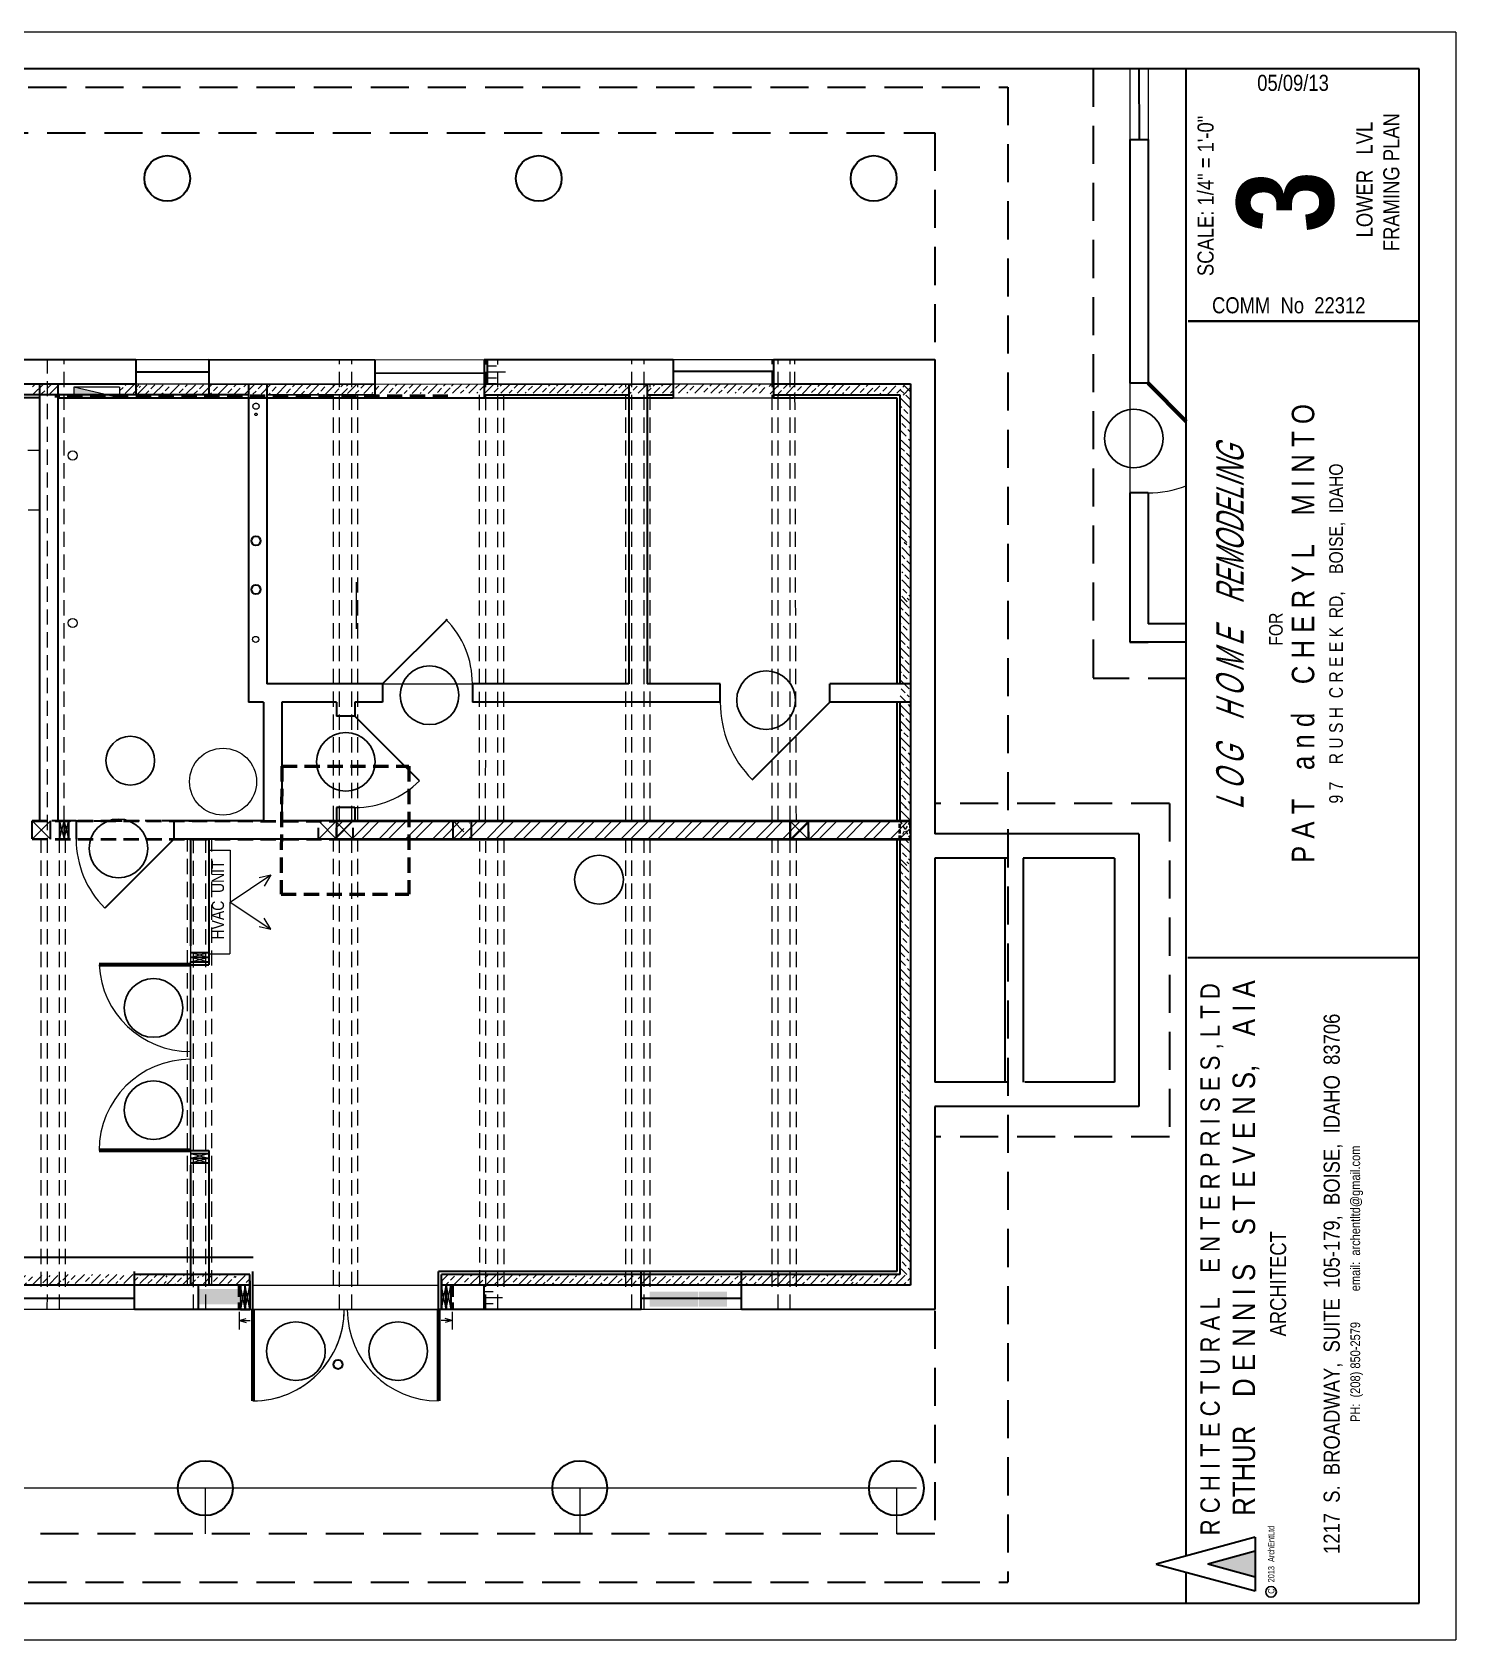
# Model space of a CAD drawing. Header units: inches. Extents: x -243 to 1645, y 344 to 885.
# Drawn here: x 105 to 573, y 357 to 885 of the extents above; entities that cross this region are included whole.
import ezdxf

# ---------------------------------------------------------------- set-up
doc = ezdxf.new("R2010")
doc.units = ezdxf.units.IN
doc.header["$MEASUREMENT"] = 0
for name, pattern in [('DASHDOT2', [0.5, 0.25, -0.125, 0, -0.125]), ('DOT', [0.25, 0, -0.25]), ('HIDDEN', [0.375, 0.25, -0.125])]:
    doc.linetypes.add(name, pattern=pattern)
for name, color, linetype, lineweight in [('CONCRETE', 1, 'HIDDEN', 50), ('DOORS', 7, 'Continuous', 60), ('DRIVEWAY', 7, 'DOT', 30), ('ELEC SYMBOLS', 7, 'Continuous', 20), ('EXISTING CEILING BEAMS', 255, 'HIDDEN', 20), ('FLOOR BEAMS', 7, 'Continuous', 30), ('FOUNDATION', 7, 'Continuous', 30), ('HVAC', 1, 'Continuous', 20), ('NEW  ROUIGH SAWN  BEAMS', 3, 'HIDDEN', 40), ('NEW FRAMING', 6, 'Continuous', 30), ('PLUMBING', 5, 'Continuous', 20), ('ROOF', 7, 'HIDDEN', 30), ('ROOF FRAMING', 7, 'Continuous', 20), ('STAIRS', 7, 'Continuous', 20), ('WALL FRAMING', 7, 'Continuous', 30), ('WALLS', 7, 'Continuous', 30), ('WINDOWS', 5, 'Continuous', 30)]:
    doc.layers.add(name, color=color, linetype=linetype, lineweight=lineweight)
for name, color, linetype in [('TEXT', 7, 'Continuous'), ('TITLE BLOCK', 7, 'Continuous'), ('TITLE_BLOCK', 250, 'Continuous')]:
    doc.layers.add(name, color=color, linetype=linetype)
doc.styles.add('ARCH ENT', font='technical.ttf', dxfattribs={"height": 2})
doc.styles.add('ARCHENT', font='technical.ttf', dxfattribs={"height": 6})
doc.styles.add('EXIST', font='romans.shx', dxfattribs={"width": 0.75, "oblique": 20, "height": 12})

msp = doc.modelspace()

# ---------------------------------------------------------------- hatches: boundary and pattern name
at = {"layer": 'ELEC SYMBOLS', "linetype": 'Continuous', "lineweight": 20, "ltscale": 20}
msp.add_hatch(color=6, dxfattribs=at).paths.add_polyline_path([(118.94, 768.36), (118.94, 764.86), (133.94, 764.86)])
at = {"layer": 'NEW  ROUIGH SAWN  BEAMS', "linetype": 'Continuous', "lineweight": 9, "ltscale": 0.001}
h = msp.add_hatch(dxfattribs=at)
h.set_pattern_fill('STEEL', scale=50, style=0)
h.set_pattern_definition([(45, (0, 0), (-4.41942, 4.41942), []), (45, (0, 3.125), (-4.41942, 4.41942), [])])
h.paths.add_polyline_path([(393.68, 625.88), (205.2, 625.88), (205.2, 619.9), (210.68, 619.9), (210.68, 619.9), (393.68, 619.9)])
at = {"layer": 'NEW FRAMING', "linetype": 'Continuous', "lineweight": 9, "ltscale": 25}
h = msp.add_hatch(dxfattribs=at)
h.set_pattern_fill('ANSI33', color=256, scale=15, style=0)
h.set_pattern_definition([(45, (-4832.683, -496.997), (-2.6516504, 2.6516504), []), (45, (-4830.0314, -496.997), (-2.6516504, 2.6516504), [1.875, -0.9375])])
h.paths.add_polyline_path([(114.19, 766.16), (114.19, 769.16), (105.33, 769.16), (105.33, 766.16)])
h = msp.add_hatch(dxfattribs=at)
h.set_pattern_fill('ANSI33', color=256, scale=15, style=0)
h.set_pattern_definition([(45, (-4804.9366, -493.893), (-2.6516504, 2.6516504), []), (45, (-4802.285, -493.893), (-2.6516504, 2.6516504), [1.875, -0.9375])])
h.paths.add_polyline_path([(133.94, 769.26), (133.94, 766.26), (140.82, 766.26), (140.82, 769.26)])
h = msp.add_hatch(dxfattribs=at)
h.set_pattern_fill('ANSI33', color=256, scale=15, style=0)
h.set_pattern_definition([(45, (-4798.455, -497.029), (-2.6516504, 2.6516504), []), (45, (-4795.8032, -497.029), (-2.6516504, 2.6516504), [1.875, -0.9375])])
h.paths.add_polyline_path([(139.56, 769.13), (139.56, 766.13), (173.56, 766.13), (173.56, 769.13)])
h = msp.add_hatch(dxfattribs=at)
h.set_pattern_fill('ANSI33', color=256, scale=15, style=0)
h.set_pattern_definition([(45, (-4763.2696, -497.0833), (-2.6516504, 2.6516504), []), (45, (-4760.618, -497.0833), (-2.6516504, 2.6516504), [1.875, -0.9375])])
h.paths.add_polyline_path([(174.75, 769.07), (174.75, 766.07), (208.75, 766.07), (208.75, 769.07)])
h = msp.add_hatch(dxfattribs=at)
h.set_pattern_fill('ANSI33', color=256, scale=15, style=0)
h.set_pattern_definition([(45, (-4729.5574, -496.8614), (-2.6516504, 2.6516504), []), (45, (-4726.9058, -496.8614), (-2.6516504, 2.6516504), [1.875, -0.9375])])
h.paths.add_polyline_path([(208.46, 769.3), (208.46, 766.3), (242.46, 766.3), (242.46, 769.3)])
h = msp.add_hatch(dxfattribs=at)
h.set_pattern_fill('ANSI33', color=256, scale=15, style=0)
h.set_pattern_definition([(45, (-4695.075, -496.7786), (-2.6516504, 2.6516504), []), (45, (-4692.4235, -496.7786), (-2.6516504, 2.6516504), [1.875, -0.9375])])
h.paths.add_polyline_path([(242.94, 769.38), (242.94, 766.38), (276.94, 766.38), (276.94, 769.38)])
h = msp.add_hatch(dxfattribs=at)
h.set_pattern_fill('ANSI33', color=256, scale=15, style=0)
h.set_pattern_definition([(45, (-4660.673, -496.7882), (-2.6516504, 2.6516504), []), (45, (-4658.0213, -496.7882), (-2.6516504, 2.6516504), [1.875, -0.9375])])
h.paths.add_polyline_path([(277.34, 769.37), (277.34, 766.37), (311.34, 766.37), (311.34, 769.37)])
h = msp.add_hatch(dxfattribs=at)
h.set_pattern_fill('ANSI33', color=256, scale=15, style=0)
h.set_pattern_definition([(45, (-4626.1386, -496.7882), (-2.6516504, 2.6516504), []), (45, (-4623.487, -496.7882), (-2.6516504, 2.6516504), [1.875, -0.9375])])
h.paths.add_polyline_path([(311.88, 769.37), (311.88, 766.37), (345.88, 766.37), (345.88, 769.37)])
h = msp.add_hatch(dxfattribs=at)
h.set_pattern_fill('ANSI33', color=256, scale=15, style=0)
h.set_pattern_definition([(45, (-4590.759, -496.939), (-2.6516504, 2.6516504), []), (45, (-4588.1074, -496.939), (-2.6516504, 2.6516504), [1.875, -0.9375])])
h.paths.add_polyline_path([(347.26, 769.22), (347.26, 766.22), (381.26, 766.22), (381.26, 769.22)])
h = msp.add_hatch(dxfattribs=at)
h.set_pattern_fill('ANSI33', color=256, scale=15, angle=180, style=0)
h.set_pattern_definition([(225, (5353.7628, 2031.9067), (2.6516504, -2.6516504), []), (225, (5351.111, 2031.9067), (2.6516504, -2.6516504), [1.875, -0.9375])])
h.paths.add_polyline_path([(393.68, 765.75), (393.68, 768.75), (381.75, 768.75), (381.75, 765.75)])
h = msp.add_hatch(dxfattribs=at)
h.set_pattern_fill('ANSI33', color=256, scale=15, angle=270, style=0)
h.set_pattern_definition([(315, (-872.744, 5724.277), (2.6516504, 2.6516504), []), (315, (-872.744, 5721.6255), (2.6516504, 2.6516504), [1.875, -0.9375])])
h.paths.add_polyline_path([(393.41, 769.4), (390.41, 769.4), (390.41, 752.26), (393.41, 752.26)])
h = msp.add_hatch(dxfattribs=at)
h.set_pattern_fill('ANSI33', color=256, scale=15, angle=270, style=0)
h.set_pattern_definition([(315, (-872.5216, 5689.311), (2.6516504, 2.6516504), []), (315, (-872.5216, 5686.659), (2.6516504, 2.6516504), [1.875, -0.9375])])
h.paths.add_polyline_path([(393.64, 751.29), (390.64, 751.29), (390.64, 717.29), (393.64, 717.29)])
h = msp.add_hatch(dxfattribs=at)
h.set_pattern_fill('ANSI33', color=256, scale=15, angle=270, style=0)
h.set_pattern_definition([(315, (-872.3917, 5669.9312), (2.6516504, 2.6516504), []), (315, (-872.3917, 5667.2796), (2.6516504, 2.6516504), [1.875, -0.9375])])
h.paths.add_polyline_path([(393.77, 717.49), (390.77, 717.49), (390.77, 697.91), (393.77, 697.91)])
h = msp.add_hatch(dxfattribs=at)
h.set_pattern_fill('ANSI33', color=256, scale=15, angle=270, style=0)
h.set_pattern_definition([(315, (-872.877, 5637.1454), (2.6516504, 2.6516504), []), (315, (-872.877, 5634.4938), (2.6516504, 2.6516504), [1.875, -0.9375])])
h.paths.add_polyline_path([(393.28, 699.13), (390.28, 699.13), (390.28, 665.13), (393.28, 665.13)])
h = msp.add_hatch(dxfattribs=at)
h.set_pattern_fill('ANSI33', color=256, scale=15, angle=270, style=0)
h.set_pattern_definition([(315, (-872.6546, 5602.179), (2.6516504, 2.6516504), []), (315, (-872.6546, 5599.5275), (2.6516504, 2.6516504), [1.875, -0.9375])])
h.paths.add_polyline_path([(393.5, 664.16), (390.5, 664.16), (390.5, 630.16), (393.5, 630.16)])
h = msp.add_hatch(dxfattribs=at)
h.set_pattern_fill('ANSI33', color=256, scale=15, angle=270, style=0)
h.set_pattern_definition([(315, (-872.5133, 5593.9345), (2.6516504, 2.6516504), []), (315, (-872.5133, 5591.283), (2.6516504, 2.6516504), [1.875, -0.9375])])
h.paths.add_polyline_path([(390.64, 625.88), (393.64, 625.88), (393.64, 630.57), (390.64, 630.57)])
h = msp.add_hatch(dxfattribs=at)
h.set_pattern_fill('ANSI33', color=256, scale=15, angle=270, style=0)
h.set_pattern_definition([(315, (-872.5133, 5583.264), (2.6516504, 2.6516504), []), (315, (-872.5133, 5580.6125), (2.6516504, 2.6516504), [1.875, -0.9375])])
h.paths.add_polyline_path([(393.64, 619.9), (390.64, 619.9), (390.64, 611.25), (393.64, 611.25)])
h = msp.add_hatch(dxfattribs=at)
h.set_pattern_fill('ANSI33', color=256, scale=15, angle=270, style=0)
h.set_pattern_definition([(315, (-872.9986, 5550.4783), (2.6516504, 2.6516504), []), (315, (-872.9986, 5547.8267), (2.6516504, 2.6516504), [1.875, -0.9375])])
h.paths.add_polyline_path([(393.16, 612.46), (390.16, 612.46), (390.16, 578.46), (393.16, 578.46)])
h = msp.add_hatch(dxfattribs=at)
h.set_pattern_fill('ANSI33', color=256, scale=15, angle=270, style=0)
h.set_pattern_definition([(315, (-872.7763, 5515.512), (2.6516504, 2.6516504), []), (315, (-872.7763, 5512.8603), (2.6516504, 2.6516504), [1.875, -0.9375])])
h.paths.add_polyline_path([(393.38, 577.49), (390.38, 577.49), (390.38, 543.49), (393.38, 543.49)])
h = msp.add_hatch(dxfattribs=at)
h.set_pattern_fill('ANSI33', color=256, scale=15, angle=270, style=0)
h.set_pattern_definition([(315, (-872.3228, 5483.3794), (2.6516504, 2.6516504), []), (315, (-872.3228, 5480.7278), (2.6516504, 2.6516504), [1.875, -0.9375])])
h.paths.add_polyline_path([(393.83, 545.36), (390.83, 545.36), (390.83, 511.36), (393.83, 511.36)])
h = msp.add_hatch(dxfattribs=at)
h.set_pattern_fill('ANSI33', color=256, scale=15, angle=270, style=0)
h.set_pattern_definition([(315, (-872.5984, 5448.9106), (2.6516504, 2.6516504), []), (315, (-872.5984, 5446.259), (2.6516504, 2.6516504), [1.875, -0.9375])])
h.paths.add_polyline_path([(393.56, 510.89), (390.56, 510.89), (390.56, 476.89), (393.56, 476.89)])
h = msp.add_hatch(dxfattribs=at)
h.set_pattern_fill('ANSI33', color=256, scale=15, angle=180, style=0)
h.set_pattern_definition([(225, (5057.322, 1739.7155), (2.6516504, -2.6516504), []), (225, (5054.6703, 1739.7155), (2.6516504, -2.6516504), [1.875, -0.9375])])
h.paths.add_polyline_path([(115.05, 473.56), (115.05, 476.56), (85.3, 476.56), (85.3, 473.56)])
h = msp.add_hatch(dxfattribs=at)
h.set_pattern_fill('ANSI33', color=256, scale=15, angle=180, style=0)
h.set_pattern_definition([(225, (5087.2428, 1740.1), (2.6516504, -2.6516504), []), (225, (5084.591, 1740.1), (2.6516504, -2.6516504), [1.875, -0.9375])])
h.paths.add_polyline_path([(149.23, 473.94), (149.23, 476.94), (115.23, 476.94), (115.23, 473.94)])
h = msp.add_hatch(dxfattribs=at)
h.set_pattern_fill('ANSI33', color=256, scale=15, style=0)
h.set_pattern_definition([(45, (-4785.804, -786.3637), (-2.6516504, 2.6516504), []), (45, (-4783.1524, -786.3637), (-2.6516504, 2.6516504), [1.875, -0.9375])])
h.paths.add_polyline_path([(159.96, 473.79), (159.96, 476.79), (149.21, 476.79), (149.21, 473.79)])
h = msp.add_hatch(dxfattribs=at)
h.set_pattern_fill('ANSI33', color=256, scale=15, style=0)
h.set_pattern_definition([(45, (-4773.907, -786.2443), (-2.6516504, 2.6516504), []), (45, (-4771.2555, -786.2443), (-2.6516504, 2.6516504), [1.875, -0.9375])])
h.paths.add_polyline_path([(171.85, 473.91), (171.85, 476.91), (161.11, 476.91), (161.11, 473.91)])
h = msp.add_hatch(dxfattribs=at)
h.set_pattern_fill('ANSI33', color=256, scale=15, style=0)
h.set_pattern_definition([(45, (-4763.1874, -786.5375), (-2.6516504, 2.6516504), []), (45, (-4760.5358, -786.5375), (-2.6516504, 2.6516504), [1.875, -0.9375])])
h.paths.add_polyline_path([(176.69, 473.62), (176.69, 476.62), (171.83, 476.62), (171.83, 473.62)])
h = msp.add_hatch(dxfattribs=at)
h.set_pattern_fill('ANSI33', color=256, scale=15, angle=180, style=0)
h.set_pattern_definition([(225, (5211.7687, 1739.9265), (2.6516504, -2.6516504), []), (225, (5209.117, 1739.9265), (2.6516504, -2.6516504), [1.875, -0.9375])])
h.paths.add_polyline_path([(273.75, 473.77), (273.75, 476.77), (239.75, 476.77), (239.75, 473.77)])
h = msp.add_hatch(dxfattribs=at)
h.set_pattern_fill('ANSI33', color=256, scale=15, angle=180, style=0)
h.set_pattern_definition([(225, (5246.2374, 1739.651), (2.6516504, -2.6516504), []), (225, (5243.5858, 1739.651), (2.6516504, -2.6516504), [1.875, -0.9375])])
h.paths.add_polyline_path([(308.22, 473.49), (308.22, 476.49), (274.22, 476.49), (274.22, 473.49)])
h = msp.add_hatch(dxfattribs=at)
h.set_pattern_fill('ANSI33', color=256, scale=15, angle=180, style=0)
h.set_pattern_definition([(225, (5278.029, 1739.5966), (2.6516504, -2.6516504), []), (225, (5275.3775, 1739.5966), (2.6516504, -2.6516504), [1.875, -0.9375])])
h.paths.add_polyline_path([(340.01, 473.44), (340.01, 476.44), (306.01, 476.44), (306.01, 473.44)])
h = msp.add_hatch(dxfattribs=at)
h.set_pattern_fill('ANSI33', color=256, scale=15, angle=180, style=0)
h.set_pattern_definition([(225, (5312.8507, 1739.9528), (2.6516504, -2.6516504), []), (225, (5310.199, 1739.9528), (2.6516504, -2.6516504), [1.875, -0.9375])])
h.paths.add_polyline_path([(374.83, 473.8), (374.83, 476.8), (340.83, 476.8), (340.83, 473.8)])
h = msp.add_hatch(dxfattribs=at)
h.set_pattern_fill('ANSI33', color=256, scale=15, angle=180, style=0)
h.set_pattern_definition([(225, (5346.122, 1739.8414), (2.6516504, -2.6516504), []), (225, (5343.4705, 1739.8414), (2.6516504, -2.6516504), [1.875, -0.9375])])
h.paths.add_polyline_path([(393.68, 473.68), (393.68, 476.68), (374.1, 476.68), (374.1, 473.68)])
at = {"layer": 'TITLE_BLOCK', "linetype": 'Continuous', "ltscale": 0.5}
msp.add_hatch(color=1, dxfattribs=at).paths.add_polyline_path([(506.87, 386.07), (491.29, 381.84), (506.87, 377.61)])
at = {"layer": 'WALLS', "linetype": 'Continuous', "lineweight": 20, "ltscale": 20}
h = msp.add_hatch(dxfattribs=at)
h.set_pattern_fill('ZIGZAG', color=6, scale=10, style=0)
h.set_pattern_definition([(360, (-119.191, -297.7499), (1.25, 1.25), [1.25, -1.25]), (90, (-117.941, -297.7499), (-1.25, 1.25), [1.25, -1.25])])
h.paths.add_polyline_path([(38.44, 472.16), (38.44, 467.16), (38.49, 467.16), (38.49, 472.16)])
h.paths.add_polyline_path([(173.18, 467.14), (173.19, 472.15), (159.83, 472.15), (159.83, 467.15)])
h = msp.add_hatch(dxfattribs=at)
h.set_pattern_fill('ZIGZAG', color=6, scale=10, style=0)
h.set_pattern_definition([(360, (30.2454, -298.5534), (1.25, 1.25), [1.25, -1.25]), (90, (31.4954, -298.5534), (-1.25, 1.25), [1.25, -1.25])])
h.paths.add_polyline_path([(187.88, 471.35), (187.88, 466.35), (187.93, 466.35), (187.93, 471.35)])
h.paths.add_polyline_path([(308.04, 471.35), (308.04, 466.34), (323.93, 466.34), (323.93, 471.35)])
h = msp.add_hatch(dxfattribs=at)
h.set_pattern_fill('ZIGZAG', color=6, scale=10, style=0)
h.set_pattern_definition([(360, (50.4277, -298.5534), (1.25, 1.25), [1.25, -1.25]), (90, (51.6777, -298.5534), (-1.25, 1.25), [1.25, -1.25])])
h.paths.add_polyline_path([(208.06, 471.35), (208.06, 466.35), (208.11, 466.35), (208.11, 471.35)])
h.paths.add_polyline_path([(333.41, 466.34), (333.41, 471.35), (324.09, 471.35), (324.09, 466.34)])

# ---------------------------------------------------------------- linework, layer by layer
at = {"layer": 'CONCRETE', "color": 1, "lineweight": 50, "ltscale": 20}
msp.add_line((241.75, 765.39), (112.6, 765.43), dxfattribs=at)
at = {"layer": 'CONCRETE', "color": 5, "linetype": 'HIDDEN', "lineweight": 50, "ltscale": 20}
for p, q in [((187.2, 643.9), (186.94, 601.9)), ((187.2, 643.9), (228.94, 643.9)), ((228.94, 643.9), (228.94, 601.9)), ((186.94, 601.9), (228.94, 601.9))]:
    msp.add_line(p, q, dxfattribs=at)
at = {"layer": 'CONCRETE', "color": 1, "linetype": 'HIDDEN', "lineweight": 50, "ltscale": 15}
for p, q in [((173.19, 473.4), (173.18, 465.4)), ((243.19, 473.4), (243.19, 465.4))]:
    msp.add_line(p, q, dxfattribs=at)
at = {"layer": 'CONCRETE', "color": 1, "linetype": 'Continuous', "lineweight": 9, "ltscale": 25}
for p, q in [((173.18, 464.7), (173.18, 458.88)), ((243.19, 464.7), (243.19, 458.87)), ((173.18, 461.79), (175.54, 462.44)), ((173.18, 461.79), (176.81, 461.79)), ((173.18, 461.79), (175.54, 461.13)), ((243.19, 461.79), (239.56, 461.79)), ((243.19, 461.79), (240.83, 462.44)), ((243.19, 461.79), (240.83, 461.13))]:
    msp.add_line(p, q, dxfattribs=at)
at = {"layer": 'DOORS', "ltscale": 15}
msp.add_line((471.68, 769.65), (484.21, 757.13), dxfattribs=at)
at = {"layer": 'DOORS', "color": 6, "linetype": 'Continuous', "ltscale": 15}
for p, q in [((157.19, 578.64), (127.19, 578.64)), ((157.19, 517.64), (127.19, 517.64)), ((177.69, 465.4), (177.69, 435.4)), ((238.69, 465.4), (238.69, 435.4))]:
    msp.add_line(p, q, dxfattribs=at)
at = {"layer": 'DOORS', "color": 6, "lineweight": 9, "ltscale": 15}
msp.add_line((177.68, 435.4), (177.68, 465.4), dxfattribs=at)
at = {"layer": 'DOORS', "lineweight": 9, "ltscale": 15}
msp.add_arc((471.68, 769.65), 35.99, 270, 290.3616, dxfattribs=at)
at = {"layer": 'DOORS', "color": 6, "linetype": 'Continuous', "lineweight": 5, "ltscale": 15}
for centre, radius, start, end in [((219.8, 670.92), 30, 0, 45), ((367.18, 664.9), 36, 180, 225), ((151.66, 619.9), 32, 180, 225.0317), ((157.22, 580.23), 30.07, 183.0412, 269.943), ((157.19, 517.64), 30, 90, 180), ((177.69, 465.4), 30, 270, 0), ((238.69, 465.4), 30, 180, 270)]:
    msp.add_arc(centre, radius, start, end, dxfattribs=at)
at = {"layer": 'DOORS', "color": 6, "linetype": 'Continuous', "lineweight": 9, "ltscale": 25}
for centre, start, end in [((177.68, 465.4), 270, 0.0001), ((238.68, 465.4), 180.0001, 270)]:
    msp.add_arc(centre, 30, start, end, dxfattribs=at)
at = {"layer": 'DRIVEWAY', "color": 6, "linetype": 'Continuous', "lineweight": 9, "ltscale": 20}
msp.add_arc((211.2, 660.28), 30, 270, 315, dxfattribs=at)
at = {"layer": 'ELEC SYMBOLS', "color": 7, "linetype": 'Continuous', "lineweight": 20, "ltscale": 20}
for p, q in [((133.94, 768.39), (118.94, 768.38)), ((118.94, 768.38), (118.94, 764.88)), ((133.94, 764.88), (118.94, 768.38)), ((133.94, 768.39), (133.94, 764.89)), ((133.94, 764.88), (118.94, 764.88))]:
    msp.add_line(p, q, dxfattribs=at)
at = {"layer": 'EXISTING CEILING BEAMS', "color": 6, "linetype": 'Continuous', "lineweight": 9, "ltscale": 25}
for p, q in [((175.19, 473.4), (173.68, 465.4)), ((175.18, 465.4), (173.68, 473.4)), ((241.18, 465.4), (242.69, 473.4)), ((241.19, 473.4), (242.68, 465.4))]:
    msp.add_line(p, q, dxfattribs=at)
at = {"layer": 'FLOOR BEAMS', "color": 7, "linetype": 'HIDDEN', "lineweight": 20, "ltscale": 20}
for p, q in [((110.19, 465.38), (110.21, 777.4)), ((115.68, 625.87), (115.68, 777.38)), ((206.19, 625.87), (206.19, 777.37)), ((210.19, 625.87), (210.19, 777.37)), ((254.14, 625.84), (254.19, 777.37)), ((258.14, 625.84), (258.14, 777.34)), ((302.19, 625.87), (302.19, 777.37)), ((306.19, 625.87), (306.19, 777.37)), ((350.19, 625.87), (350.19, 777.37)), ((354.19, 625.87), (354.19, 777.37)), ((114.19, 465.37), (114.19, 619.87)), ((158.19, 465.32), (158.19, 619.87)), ((162.19, 465.37), (162.19, 619.87)), ((206.19, 465.37), (206.19, 619.87)), ((210.19, 465.37), (210.19, 619.87)), ((254.19, 465.4), (254.19, 619.29)), ((258.19, 465.37), (258.19, 619.87)), ((302.19, 465.37), (302.19, 619.87)), ((306.19, 465.37), (306.19, 619.87)), ((350.19, 465.37), (350.19, 619.87)), ((354.19, 465.37), (354.19, 619.87))]:
    msp.add_line(p, q, dxfattribs=at)
at = {"layer": 'FLOOR BEAMS', "color": 6, "linetype": 'HIDDEN', "lineweight": 20, "ltscale": 20}
for p, q in [((348.19, 625.87), (348.19, 777.4)), ((356.19, 625.87), (355.68, 777.4)), ((204.19, 625.87), (204.19, 769.37)), ((212.19, 625.87), (212.19, 769.37)), ((252.14, 625.84), (252.14, 765.83)), ((260.14, 625.84), (260.13, 765.83)), ((300.19, 625.87), (300.19, 769.36)), ((308.19, 625.87), (308.19, 769.36)), ((108.19, 472.87), (108.19, 619.87)), ((116.19, 472.87), (116.19, 619.87)), ((156.19, 473.41), (156.19, 619.87)), ((164.19, 473.4), (164.19, 619.87)), ((204.19, 473.4), (204.19, 619.87)), ((212.19, 473.4), (212.19, 619.87)), ((252.19, 473.4), (252.19, 619.29)), ((260.19, 472.87), (260.19, 619.87)), ((300.19, 472.87), (300.19, 619.87)), ((308.19, 472.87), (308.19, 619.87)), ((348.19, 472.87), (348.19, 619.87)), ((356.19, 472.87), (356.19, 619.87))]:
    msp.add_line(p, q, dxfattribs=at)
at = {"layer": 'FLOOR BEAMS', "color": 3, "linetype": 'HIDDEN', "lineweight": 40, "ltscale": 20}
for p, q in [((105.22, 625.9), (205.19, 625.87)), ((105.25, 619.97), (205.2, 619.89))]:
    msp.add_line(p, q, dxfattribs=at)
at = {"layer": 'FLOOR BEAMS', "color": 4, "lineweight": 9, "ltscale": 20}
for p, q in [((114.18, 619.87), (115.68, 625.87)), ((114.18, 625.87), (115.68, 619.87)), ((115.68, 619.87), (117.18, 625.87)), ((115.68, 625.87), (117.18, 619.87))]:
    msp.add_line(p, q, dxfattribs=at)
at = {"layer": 'FLOOR BEAMS', "color": 7, "linetype": 'Continuous', "lineweight": 40, "ltscale": 20}
for p, q in [((205.19, 625.88), (393.68, 625.88)), ((205.18, 619.9), (393.68, 619.9))]:
    msp.add_line(p, q, dxfattribs=at)
at = {"layer": 'FLOOR BEAMS', "color": 6, "linetype": 'HIDDEN', "lineweight": 40, "ltscale": 20}
msp.add_line((208.19, 625.9), (208.19, 625.9), dxfattribs=at)
at = {"layer": 'FLOOR BEAMS', "color": 4, "ltscale": 20}
for p, q in [((114.18, 619.87), (115.68, 619.87)), ((115.68, 619.87), (117.18, 619.87))]:
    msp.add_line(p, q, dxfattribs=at)
at = {"layer": 'FOUNDATION', "color": 8, "ltscale": 15}
for p, q in [((468.68, 621.65), (401.68, 621.65)), ((468.68, 621.65), (468.68, 532.15)), ((460.68, 613.65), (430.68, 613.65)), ((460.68, 613.65), (460.68, 540.15)), ((425.68, 540.15), (401.68, 540.15)), ((460.68, 540.15), (431.18, 540.15)), ((468.68, 532.15), (401.68, 532.15))]:
    msp.add_line(p, q, dxfattribs=at)
at = {"layer": 'HVAC', "ltscale": 25}
for p, q in [((163.19, 616.27), (163.18, 582.27)), ((170.19, 616.27), (170.18, 582.27)), ((170.19, 599.27), (183.55, 608.21)), ((179.79, 607.29), (183.55, 608.21)), ((183.55, 608.21), (181.39, 604.52)), ((170.19, 599.27), (183.55, 590.33)), ((183.55, 590.33), (181.39, 594.02)), ((179.79, 591.25), (183.55, 590.33))]:
    msp.add_line(p, q, dxfattribs=at)
at = {"layer": 'HVAC', "ltscale": 15}
for p, q in [((163.19, 616.27), (170.19, 616.27)), ((163.18, 582.27), (170.18, 582.27))]:
    msp.add_line(p, q, dxfattribs=at)
at = {"layer": 'NEW  ROUIGH SAWN  BEAMS', "linetype": 'HIDDEN', "lineweight": 30, "ltscale": 10}
msp.add_line((205.13, 625.88), (205.13, 619.88), dxfattribs=at)
at = {"layer": 'NEW  ROUIGH SAWN  BEAMS', "color": 7, "linetype": 'Continuous', "lineweight": 30, "ltscale": 10}
msp.add_line((205.2, 625.9), (205.2, 619.9), dxfattribs=at)
at = {"layer": 'NEW  ROUIGH SAWN  BEAMS', "color": 3, "ltscale": 5}
for p, q in [((390.18, 619.9), (390.18, 625.9)), ((393.68, 619.9), (393.68, 625.9))]:
    msp.add_line(p, q, dxfattribs=at)
at = {"layer": 'NEW FRAMING', "ltscale": 25}
for p, q in [((177.68, 471.4), (177.69, 475.81)), ((238.69, 471.4), (238.68, 475.9)), ((238.68, 471.4), (238.69, 475.69))]:
    msp.add_line(p, q, dxfattribs=at)
at = {"layer": 'NEW FRAMING', "color": 6, "ltscale": 15}
for p, q in [((173.68, 473.4), (173.68, 465.4)), ((175.18, 471.4), (175.18, 465.4)), ((176.68, 474.9), (176.68, 471.4)), ((176.68, 471.4), (176.68, 465.4)), ((239.69, 471.39), (239.68, 465.4)), ((239.69, 474.89), (239.69, 471.39)), ((241.19, 471.39), (241.18, 465.4)), ((242.69, 473.4), (242.68, 465.4))]:
    msp.add_line(p, q, dxfattribs=at)
at = {"layer": 'NEW FRAMING', "ltscale": 15}
for p, q in [((177.68, 465.4), (177.68, 471.4)), ((238.68, 465.4), (238.68, 471.4)), ((238.68, 465.4), (238.68, 435.4))]:
    msp.add_line(p, q, dxfattribs=at)
at = {"layer": 'PLUMBING', "color": 3, "linetype": 'Continuous', "lineweight": 20, "ltscale": 15}
msp.add_line((211.68, 688.95), (211.68, 704.35), dxfattribs=at)
at = {"layer": 'PLUMBING', "color": 128, "linetype": 'HIDDEN', "lineweight": 20, "ltscale": 25}
for centre, radius in [((178.72, 762.09), 1), ((178.72, 759.4), 0.375)]:
    msp.add_circle(centre, radius, dxfattribs=at)
at = {"layer": 'PLUMBING', "color": 3, "lineweight": 20, "ltscale": 15}
for centre, radius in [((118.52, 745.92), 1.5), ((118.49, 690.92), 1.5), ((178.61, 685.5), 1), ((178.61, 685.5), 1), ((178.61, 685.5), 1)]:
    msp.add_circle(centre, radius, dxfattribs=at)
at = {"layer": 'PLUMBING', "color": 3, "linetype": 'Continuous', "lineweight": 30, "ltscale": 15}
for centre in [(178.69, 717.9), (178.69, 717.9), (178.69, 701.9), (205.68, 447.4)]:
    msp.add_circle(centre, 1.5, dxfattribs=at)
at = {"layer": 'PLUMBING', "color": 6, "linetype": 'Continuous', "lineweight": 20, "ltscale": 15}
msp.add_circle((167.89, 638.8), 11, dxfattribs=at)
at = {"layer": 'ROOF', "ltscale": 50}
for p in [(453.68, 872.95), (484.21, 672.65)]:
    msp.add_line(p, (453.68, 672.65), dxfattribs=at)
at = {"layer": 'ROOF', "linetype": 'HIDDEN', "ltscale": 50}
for p, q in [((-102.32, 866.9), (425.68, 866.9)), ((425.68, 866.9), (425.68, 375.9)), ((-102.32, 375.9), (425.68, 375.9))]:
    msp.add_line(p, q, dxfattribs=at)
at = {"layer": 'ROOF', "color": 8, "ltscale": 50}
for p, q in [((478.68, 631.65), (401.68, 631.65)), ((478.68, 522.15), (401.68, 522.15))]:
    msp.add_line(p, q, dxfattribs=at)
at = {"layer": 'ROOF', "color": 8, "linetype": 'HIDDEN', "ltscale": 50}
msp.add_line((478.68, 631.65), (478.68, 522.15), dxfattribs=at)
at = {"layer": 'ROOF FRAMING', "color": 4, "linetype": 'DASHDOT2', "lineweight": 9, "ltscale": 20}
for p, q in [((243.45, 625.9), (249.45, 619.9)), ((243.45, 619.9), (249.45, 625.9))]:
    msp.add_line(p, q, dxfattribs=at)
at = {"layer": 'ROOF FRAMING', "color": 1, "linetype": 'Continuous', "lineweight": 9, "ltscale": 15}
msp.add_line((395.68, 406.77), (-152.32, 406.77), dxfattribs=at)
at = {"layer": 'ROOF FRAMING', "color": 1, "lineweight": 9, "ltscale": 15}
for p, q in [((162.06, 406.77), (162.06, 391.77)), ((285.06, 406.77), (285.06, 391.77)), ((389.06, 406.77), (389.06, 391.77))]:
    msp.add_line(p, q, dxfattribs=at)
at = {"layer": 'STAIRS', "color": 7, "linetype": 'Continuous', "lineweight": 9, "ltscale": 20}
msp.add_line((103.75, 747.67), (107.75, 747.67), dxfattribs=at)
at = {"layer": 'STAIRS', "color": 6, "linetype": 'HIDDEN', "lineweight": 20, "ltscale": 15}
msp.add_line((107.6, 727.92), (58.24, 727.92), dxfattribs=at)
at = {"layer": 'STAIRS', "color": 4, "linetype": 'Continuous', "lineweight": 30, "ltscale": 15}
for p, q in [((354.19, 622.37), (354.19, 619.87)), ((354.19, 622.37), (354.19, 619.87)), ((360.19, 622.35), (360.19, 619.85)), ((360.19, 622.35), (360.19, 619.85))]:
    msp.add_line(p, q, dxfattribs=at)
at = {"layer": 'TEXT', "linetype": 'Continuous', "ltscale": 15}
for centre in [(467.02, 751.52), (235.72, 667.16), (346.23, 665.54)]:
    msp.add_circle(centre, 9.63, dxfattribs=at)
at = {"layer": 'TEXT', "color": 6, "linetype": 'Continuous', "ltscale": 15}
for centre in [(208.22, 645.28), (133.55, 616.89), (145.08, 564.47), (145.08, 530.94), (191.85, 451.77), (225.38, 451.77)]:
    msp.add_circle(centre, 9.63, dxfattribs=at)
at = {"layer": 'TEXT', "color": 3, "linetype": 'Continuous', "ltscale": 15}
msp.add_circle((137.42, 645.7), 8, dxfattribs=at)
at = {"layer": 'TEXT', "color": 7, "linetype": 'Continuous', "ltscale": 15}
msp.add_circle((291.37, 606.62), 8, dxfattribs=at)
at = {"layer": 'TITLE BLOCK', "color": 7, "linetype": 'Continuous', "lineweight": 0, "ltscale": 0.5}
for p, q in [((572.77, 884.95), (-243.22, 884.95)), ((572.77, 884.95), (572.77, 356.95)), ((-243.22, 356.95), (572.77, 356.95))]:
    msp.add_line(p, q, dxfattribs=at)
at = {"layer": 'TITLE BLOCK', "color": 7, "linetype": 'Continuous', "lineweight": 30, "ltscale": 0.5}
for p, q in [((560.77, 872.95), (-219.22, 872.95)), ((484.21, 384.51), (484.21, 872.95)), ((560.77, 368.95), (560.77, 872.95)), ((484.8, 581.02), (560.77, 581.02)), ((506.87, 390.66), (474.38, 381.84)), ((506.87, 386.04), (491.29, 381.81)), ((506.87, 386.04), (491.29, 381.81)), ((506.87, 390.66), (506.87, 373.02)), ((506.87, 390.63), (506.87, 372.99)), ((506.87, 377.58), (491.29, 381.81)), ((506.87, 377.58), (491.29, 381.81)), ((484.21, 368.95), (484.21, 379.18)), ((-219.22, 368.95), (560.77, 368.95))]:
    msp.add_line(p, q, dxfattribs=at)
at = {"layer": 'TITLE BLOCK', "color": 7, "linetype": 'Continuous', "lineweight": 30, "ltscale": 0.0625}
msp.add_line((474.38, 381.84), (506.87, 373.02), dxfattribs=at)
at = {"layer": 'TITLE BLOCK', "color": 7, "linetype": 'Continuous', "lineweight": 30, "ltscale": 0.5, "const_width": 0.791}
msp.add_lwpolyline([(484.8, 790.05), (560.77, 790.05)], dxfattribs=at)
at = {"layer": 'TITLE BLOCK', "color": 7, "linetype": 'Continuous'}
msp.add_circle((512.08, 372.71), 1.75, dxfattribs=at)
at = {"layer": 'WALL FRAMING', "lineweight": 9, "ltscale": 15}
for p, q in [((465.68, 872.95), (465.68, 849.65)), ((471.68, 872.95), (471.68, 849.65)), ((217.7, 777.38), (253.68, 777.4)), ((315.68, 777.43), (348.68, 777.43)), ((217.7, 769.39), (253.63, 769.4)), ((315.68, 769.43), (348.68, 769.43)), ((465.68, 769.65), (465.68, 733.65)), ((157.19, 517.64), (157.19, 579.73)), ((138.83, 465.4), (80.83, 465.41)), ((238.69, 465.4), (176.59, 465.4)), ((338.18, 465.4), (305.18, 465.4))]:
    msp.add_line(p, q, dxfattribs=at)
at = {"layer": 'WALL FRAMING', "linetype": 'HIDDEN', "ltscale": 50}
for p, q in [((-152.32, 851.9), (401.68, 851.9)), ((401.68, 851.9), (401.68, 777.4)), ((401.68, 465.02), (401.68, 391.4)), ((401.68, 391.77), (-152.32, 391.77))]:
    msp.add_line(p, q, dxfattribs=at)
at = {"layer": 'WALL FRAMING', "ltscale": 15}
for p, q in [((465.68, 849.65), (465.68, 769.65)), ((465.73, 849.65), (471.73, 849.66)), ((471.68, 849.66), (471.68, 769.66)), ((25.68, 777.43), (139.27, 777.4)), ((139.27, 777.41), (139.27, 769.42)), ((163.27, 777.41), (163.27, 769.42)), ((163.27, 777.4), (217.7, 777.38)), ((217.7, 777.38), (217.7, 769.39)), ((253.68, 777.4), (315.68, 777.39)), ((253.7, 777.38), (253.7, 769.39)), ((254.7, 769.39), (254.7, 777.38)), ((315.68, 777.4), (315.68, 769.39)), ((348.68, 777.42), (348.68, 769.4)), ((348.68, 777.4), (401.68, 777.4)), ((401.68, 777.4), (401.68, 621.65)), ((25.68, 769.43), (139.27, 769.42)), ((163.27, 769.4), (217.7, 769.39)), ((253.63, 769.4), (257.68, 769.4)), ((257.68, 769.4), (315.68, 769.39)), ((348.68, 769.4), (393.68, 769.4)), ((393.68, 769.4), (393.68, 664.9)), ((471.64, 769.66), (465.64, 769.65)), ((393.68, 764.38), (393.68, 670.89)), ((471.68, 733.66), (465.68, 733.65)), ((465.68, 733.65), (465.68, 684.65)), ((471.68, 733.66), (471.68, 690.65)), ((484.21, 690.65), (471.68, 690.65)), ((484.21, 684.65), (465.68, 684.65)), ((465.68, 684.65), (471.68, 684.65)), ((393.68, 664.9), (393.68, 473.4)), ((393.68, 664.89), (393.68, 625.88)), ((393.68, 619.9), (393.68, 477.9)), ((401.68, 532.15), (401.68, 465.4)), ((176.69, 473.4), (13.83, 473.45)), ((138.83, 465.4), (138.83, 473.4)), ((156.68, 472.9), (156.68, 472.9)), ((159.83, 465.35), (159.83, 473.35)), ((338.18, 473.4), (239.69, 473.4)), ((253.68, 465.4), (253.68, 473.4)), ((305.18, 465.4), (305.18, 473.4)), ((338.18, 465.4), (338.18, 473.4)), ((393.68, 473.4), (338.18, 473.4)), ((176.59, 465.4), (138.83, 465.4)), ((305.18, 465.4), (238.69, 465.4)), ((401.68, 465.4), (338.18, 465.4))]:
    msp.add_line(p, q, dxfattribs=at)
at = {"layer": 'WALL FRAMING', "lineweight": 20, "ltscale": 15}
for p, q in [((139.27, 777.41), (163.27, 777.39)), ((139.27, 769.42), (163.27, 769.4))]:
    msp.add_line(p, q, dxfattribs=at)
at = {"layer": 'WALL FRAMING', "color": 6, "ltscale": 15}
for p, q in [((13.68, 765.91), (129.12, 765.9)), ((107.6, 769.43), (107.6, 625.92)), ((113.6, 769.43), (113.6, 625.92)), ((129.27, 765.97), (176.27, 765.9)), ((163.27, 769.42), (163.28, 765.34)), ((176.27, 769.4), (176.28, 664.92)), ((182.28, 769.4), (182.28, 670.9)), ((182.28, 765.89), (217.71, 765.97)), ((217.7, 769.39), (217.72, 764.77)), ((253.6, 765.88), (301.19, 765.88)), ((253.63, 769.4), (253.65, 764.78)), ((301.19, 769.39), (301.19, 670.9)), ((307.19, 769.39), (307.18, 670.9)), ((307.19, 765.89), (315.68, 765.88)), ((315.68, 769.39), (315.68, 764.89)), ((348.68, 769.4), (348.68, 764.9)), ((348.68, 765.88), (390.18, 765.87)), ((390.18, 765.87), (390.18, 670.89)), ((-65.82, 764.92), (107.6, 764.91)), ((113.6, 764.88), (315.68, 764.89)), ((348.68, 764.9), (389.18, 764.87)), ((389.18, 764.87), (389.18, 670.89)), ((241.47, 692.11), (220.26, 670.9)), ((220.26, 670.9), (182.28, 670.9)), ((220.26, 670.9), (220.26, 664.9)), ((249.8, 670.9), (249.8, 664.9)), ((301.19, 670.9), (249.8, 670.9)), ((331.18, 670.9), (307.18, 670.9)), ((331.18, 664.9), (331.18, 670.9)), ((393.68, 670.89), (367.18, 670.9)), ((367.18, 664.9), (367.18, 670.9)), ((181.2, 664.92), (176.28, 664.92)), ((181.2, 664.9), (181.2, 625.88)), ((205.2, 664.92), (187.2, 664.92)), ((187.2, 664.9), (187.2, 625.88)), ((205.2, 664.9), (205.2, 660.28)), ((211.2, 660.28), (205.2, 660.28)), ((220.26, 664.92), (211.2, 664.9)), ((211.2, 664.9), (211.2, 660.28)), ((232.41, 639.07), (211.2, 660.28)), ((331.18, 664.9), (249.8, 664.9)), ((341.72, 639.44), (367.18, 664.9)), ((393.68, 664.89), (367.18, 664.9)), ((389.18, 664.89), (389.18, 625.88)), ((390.18, 664.89), (390.18, 625.88)), ((211.18, 630.28), (205.18, 630.28)), ((205.2, 630.28), (205.2, 625.88)), ((211.2, 630.28), (211.2, 625.88)), ((119.68, 625.9), (111.68, 625.9)), ((119.68, 625.9), (119.68, 619.9)), ((151.68, 625.9), (151.68, 619.9)), ((181.2, 625.88), (151.68, 625.9)), ((204.68, 625.95), (187.2, 625.88)), ((151.7, 619.92), (129.07, 597.29)), ((156.68, 619.9), (151.7, 619.9)), ((210.68, 619.9), (156.68, 619.9)), ((389.18, 619.9), (389.18, 477.9)), ((390.18, 619.9), (390.18, 476.9)), ((157.19, 582.66), (163.19, 582.66)), ((157.19, 581.16), (163.19, 581.16)), ((157.19, 579.64), (163.19, 579.64)), ((157.19, 578.64), (163.19, 578.64)), ((157.19, 517.64), (163.19, 517.64)), ((157.19, 516.64), (163.19, 516.64)), ((157.19, 515.14), (163.19, 515.14)), ((157.19, 513.64), (163.19, 513.64)), ((177.8, 482.5), (-35.57, 482.64)), ((176.69, 476.9), (138.83, 476.9)), ((176.69, 465.4), (176.69, 476.9)), ((177.69, 465.4), (177.69, 477.9)), ((238.69, 473.4), (238.69, 477.9)), ((298.44, 477.9), (238.69, 477.9)), ((338.18, 476.9), (239.69, 476.9)), ((239.69, 465.4), (239.69, 476.9)), ((389.18, 477.9), (298.44, 477.9)), ((390.18, 476.9), (338.18, 476.9)), ((175.19, 465.4), (175.19, 473.4)), ((238.69, 465.4), (238.69, 473.4)), ((241.19, 465.4), (241.19, 473.4))]:
    msp.add_line(p, q, dxfattribs=at)
at = {"layer": 'WALL FRAMING', "color": 6, "linetype": 'Continuous', "ltscale": 15}
msp.add_line((139.27, 769.42), (139.27, 765.97), dxfattribs=at)
at = {"layer": 'WALL FRAMING', "color": 6, "lineweight": 9, "ltscale": 15}
msp.add_line((315.68, 764.88), (348.68, 764.9), dxfattribs=at)
at = {"layer": 'WALL FRAMING', "color": 6, "linetype": 'Continuous', "lineweight": 30, "ltscale": 15}
for p, q in [((105.22, 619.97), (105.22, 625.97)), ((111.22, 619.93), (111.22, 625.93))]:
    msp.add_line(p, q, dxfattribs=at)
at = {"layer": 'WALL FRAMING', "color": 6, "linetype": 'Continuous', "lineweight": 9, "ltscale": 20}
for p, q in [((105.22, 625.93), (111.22, 619.93)), ((105.22, 619.93), (111.22, 625.93)), ((199.2, 625.89), (205.2, 619.89)), ((199.2, 619.89), (205.2, 625.89)), ((204.68, 625.9), (210.68, 619.9)), ((204.68, 619.9), (210.68, 625.9))]:
    msp.add_line(p, q, dxfattribs=at)
at = {"layer": 'WALL FRAMING', "color": 4, "ltscale": 15}
for p, q in [((114.18, 625.87), (114.18, 619.87)), ((115.68, 625.87), (115.68, 619.87)), ((117.18, 625.87), (117.18, 619.87)), ((243.45, 619.9), (243.45, 625.9)), ((249.45, 625.9), (243.45, 625.9)), ((249.45, 619.9), (249.45, 625.9)), ((354.19, 625.82), (354.19, 619.82)), ((354.19, 619.82), (354.19, 625.82)), ((354.19, 619.82), (354.19, 625.82)), ((360.19, 625.82), (354.19, 625.82)), ((354.19, 625.82), (354.19, 619.82)), ((354.19, 619.82), (354.19, 625.82)), ((354.19, 619.82), (354.19, 625.82)), ((360.19, 625.82), (354.19, 625.82)), ((360.19, 619.82), (360.19, 625.82)), ((360.19, 619.82), (360.19, 625.82)), ((249.45, 619.9), (243.45, 619.9)), ((360.19, 619.82), (354.19, 619.82)), ((360.19, 619.82), (354.19, 619.82))]:
    msp.add_line(p, q, dxfattribs=at)
at = {"layer": 'WALL FRAMING', "color": 4, "linetype": 'HIDDEN', "lineweight": 30, "ltscale": 15}
for p, q in [((117.18, 619.87), (117.18, 625.87)), ((151.68, 625.89), (117.2, 625.86))]:
    msp.add_line(p, q, dxfattribs=at)
at = {"layer": 'WALL FRAMING', "color": 6, "linetype": 'HIDDEN', "lineweight": 30, "ltscale": 20}
for p, q in [((156.67, 625.9), (162.67, 625.9)), ((205.19, 625.88), (211.19, 625.88)), ((105.22, 619.97), (115.19, 619.88)), ((156.67, 619.9), (162.67, 619.9))]:
    msp.add_line(p, q, dxfattribs=at)
at = {"layer": 'WALL FRAMING', "color": 6, "linetype": 'HIDDEN', "lineweight": 30, "ltscale": 15}
for p, q in [((199.2, 619.89), (199.2, 625.89)), ((205.19, 619.88), (205.19, 625.88)), ((210.68, 619.9), (210.68, 625.9))]:
    msp.add_line(p, q, dxfattribs=at)
at = {"layer": 'WALL FRAMING', "color": 4, "linetype": 'Continuous', "lineweight": 9, "ltscale": 15}
for p, q in [((354.19, 625.82), (360.19, 619.82)), ((354.19, 619.82), (360.19, 625.82)), ((354.19, 625.82), (360.19, 619.82)), ((354.19, 619.82), (360.19, 625.82))]:
    msp.add_line(p, q, dxfattribs=at)
at = {"layer": 'WALL FRAMING', "color": 3, "linetype": 'HIDDEN', "lineweight": 9, "ltscale": 5}
for p, q in [((390.17, 619.9), (393.68, 625.89)), ((390.19, 625.91), (393.68, 619.91))]:
    msp.add_line(p, q, dxfattribs=at)
at = {"layer": 'WALL FRAMING', "color": 8, "ltscale": 15}
for p, q in [((401.68, 613.65), (401.68, 540.15)), ((425.68, 613.65), (401.68, 613.65)), ((424.68, 613.65), (424.68, 540.15)), ((430.68, 613.65), (430.68, 540.15))]:
    msp.add_line(p, q, dxfattribs=at)
at = {"layer": 'WALL FRAMING', "lineweight": 9, "ltscale": 20}
for p, q in [((157.19, 584.9), (157.19, 512.9)), ((177.69, 473.4), (238.69, 473.4))]:
    msp.add_line(p, q, dxfattribs=at)
at = {"layer": 'WALL FRAMING', "color": 6, "ltscale": 20}
for p, q in [((138.83, 473.4), (138.83, 477.9)), ((305.18, 473.4), (305.18, 477.9)), ((338.18, 473.4), (338.18, 477.9))]:
    msp.add_line(p, q, dxfattribs=at)
at = {"layer": 'WALL FRAMING', "color": 6, "linetype": 'Continuous', "lineweight": 30, "ltscale": 25}
for p, q in [((173.68, 465.4), (176.68, 465.4)), ((242.68, 465.4), (239.68, 465.4))]:
    msp.add_line(p, q, dxfattribs=at)
at = {"layer": 'WALL FRAMING', "ltscale": 15}
for centre, radius in [((149.58, 836.9), 7.5), ((271.58, 836.9), 7.5), ((381.58, 836.9), 7.5), ((162.06, 406.77), 9), ((285.06, 406.77), 9), ((389.06, 406.77), 9)]:
    msp.add_circle(centre, radius, dxfattribs=at)
at = {"layer": 'WALLS', "linetype": 'Continuous', "lineweight": 9, "ltscale": 20}
for p, q in [((254.7, 777.38), (259.68, 777.4)), ((254.65, 775.39), (257.65, 775.39)), ((254.65, 773.39), (260.65, 773.39)), ((254.65, 771.39), (257.65, 771.39)), ((220.26, 670.9), (249.8, 670.92)), ((253.64, 471.4), (256.64, 471.4)), ((253.64, 469.4), (259.64, 469.4)), ((253.64, 467.4), (256.64, 467.4))]:
    msp.add_line(p, q, dxfattribs=at)
at = {"layer": 'WALLS', "linetype": 'Continuous', "lineweight": 9, "ltscale": 15}
msp.add_line((115.73, 769.4), (115.73, 769.4), dxfattribs=at)
at = {"layer": 'WALLS', "color": 6, "lineweight": 40, "ltscale": 15}
msp.add_line((393.69, 625.41), (393.69, 625.41), dxfattribs=at)
msp.add_line((393.69, 625.41), (393.69, 625.41), dxfattribs=at)
at = {"layer": 'WALLS', "color": 6, "linetype": 'Continuous', "ltscale": 15}
for p, q in [((157.19, 619.9), (157.19, 584.9)), ((163.19, 619.9), (163.19, 578.64)), ((163.19, 517.64), (163.19, 473.4)), ((157.19, 512.9), (157.19, 473.4))]:
    msp.add_line(p, q, dxfattribs=at)
at = {"layer": 'WALLS', "color": 6, "linetype": 'Continuous', "lineweight": 9, "ltscale": 20}
for p, q in [((157.19, 582.66), (163.19, 581.16)), ((157.19, 581.16), (163.19, 582.66)), ((157.19, 581.16), (163.19, 579.66)), ((157.19, 579.66), (163.19, 581.16)), ((157.19, 515.14), (163.19, 516.64)), ((157.19, 516.64), (163.19, 515.14)), ((157.19, 513.64), (163.19, 515.14)), ((157.19, 515.14), (163.19, 513.64)), ((175.19, 465.4), (176.69, 473.4)), ((176.69, 465.4), (175.19, 473.4)), ((241.19, 465.4), (239.69, 473.4)), ((239.69, 465.4), (241.19, 473.4))]:
    msp.add_line(p, q, dxfattribs=at)
at = {"layer": 'WALLS', "color": 6, "lineweight": 20, "ltscale": 15}
msp.add_line((176.68, 465.4), (239.69, 465.4), dxfattribs=at)
at = {"layer": 'WINDOWS', "ltscale": 15}
for p, q in [((468.71, 872.95), (468.73, 849.65)), ((139.27, 773.41), (163.27, 773.41)), ((217.7, 773.05), (253.68, 772.96)), ((315.68, 773.65), (348.68, 773.65)), ((80.83, 469.15), (138.83, 469.15)), ((305.18, 469.15), (338.18, 469.15))]:
    msp.add_line(p, q, dxfattribs=at)

# ---------------------------------------------------------------- texts
at = {"layer": 'HVAC', "insert": (166.24, 599.95), "char_height": 4, "width": 360.0625, "attachment_point": 5, "rotation": 90.0328, "style": 'ARCHENT'}
msp.add_mtext('HVAC  UNIT', dxfattribs=at)
at = {"layer": 'TITLE BLOCK', "color": 7, "linetype": 'Continuous', "lineweight": 30, "ltscale": 0.5, "char_height": 5.2755, "attachment_point": 5, "style": 'ARCH ENT'}
for s, insert in [('\\A1;05/09/13', (519.3, 868.27)), ('COMM  No  22312', (517.89, 795.21))]:
    msp.add_mtext(s, dxfattribs=dict(at, insert=insert))
at = {"layer": 'TITLE BLOCK', "color": 7, "linetype": 'Continuous', "lineweight": 30, "ltscale": 0.5, "rotation": 90, "style": 'ARCH ENT'}
for s, insert, char_height, attachment_point in [('SCALE: 1/4" = 1\'-0"  ', (490.61, 831.16), 5.2755, 5), (' LOWER   LVL  \\PFRAMING PLAN', (547.21, 835.69), 5.2755, 5), ('{\\fTechnical|b1|i0|c0|p34;3}', (500.83, 829.23), 31.6532, 2), ('\\P{\\H0.3769x;  FOR\\P\\H1.644x;P A T    a n d    C H E R Y L    M I N T O\\P\\H0.6083x;9 7    R U S H  C R E E K  RD,    BOISE,  IDAHO}', (514.04, 687.46), 11.9011, 5), ('        R C H I T E C T U R A L    E N T E R P R I S E S , L T D\\P{\\H1.167x;          RTHUR    D E N N I S    S T E V E N S,    A I A\\P\\H0.7145x;ARCHITECT\\P\\P1217  S.  BROADWAY,  SUITE  105-179,  BOISE,  IDAHO  83706\\P\\H0.5999x;PH:  (208) 850-2579          email:  archentltd@gmail.com}', (488.89, 473.88), 6.3306, 2)]:
    msp.add_mtext(s, dxfattribs=dict(at, insert=insert, char_height=char_height, attachment_point=attachment_point))
at = {"layer": 'TITLE BLOCK', "color": 7, "linetype": 'Continuous', "lineweight": 9, "ltscale": 50, "insert": (494.07, 689.42), "char_height": 9, "width": 201.5, "attachment_point": 2, "rotation": 90, "style": 'EXIST'}
msp.add_mtext('{\\fTechnical|b0|i0|c0|p34;L O G    H O M E    REMODELING}', dxfattribs=at)
at = {"layer": 'TITLE BLOCK', "color": 7, "linetype": 'HIDDEN', "insert": (511.08, 372.1), "char_height": 2.0983, "width": 29.5, "attachment_point": 1, "rotation": 90, "style": 'ARCHENT'}
msp.add_mtext('C   2013  ArchEntLtd', dxfattribs=at)

doc.saveas('drawing.dxf')
